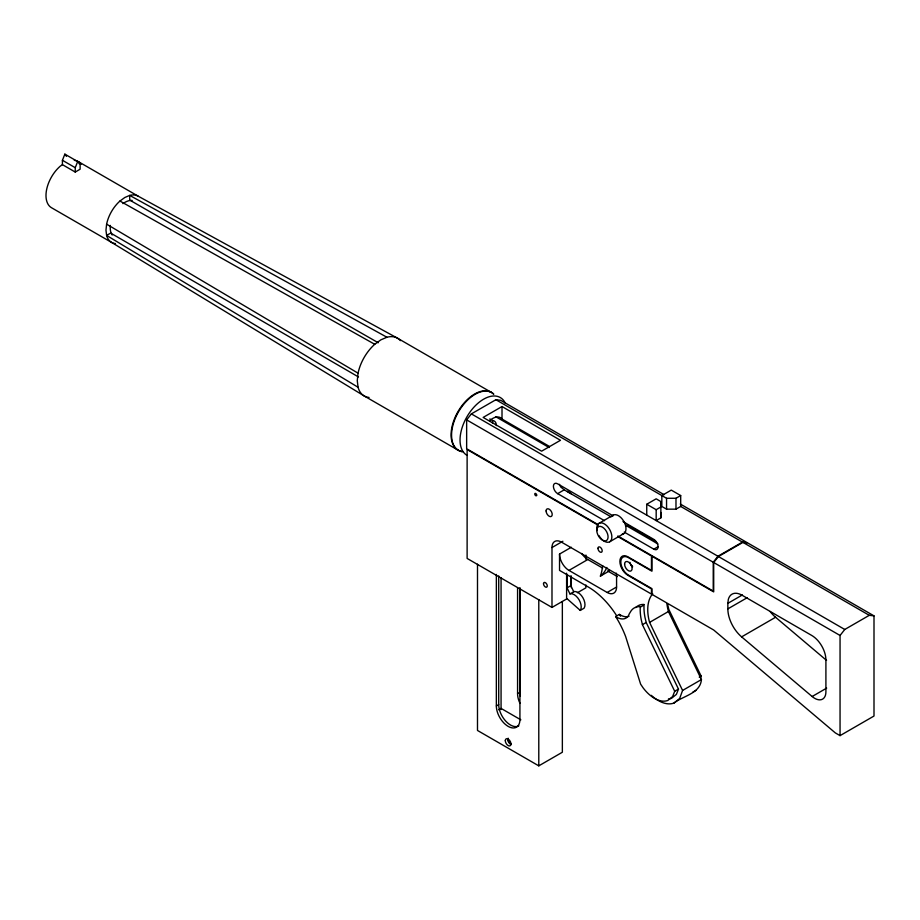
<?xml version="1.0" encoding="UTF-8"?>
<svg xmlns="http://www.w3.org/2000/svg" width="920" height="920" viewBox="0 0 920 920"><rect width="100%" height="100%" fill="white"/><g stroke="black" fill="none" stroke-linecap="round" stroke-linejoin="round"><path stroke-width="1.38" d="M477.503 564.202L477.491 730.457L538.786 765.854L562.361 752.238L562.35 601.749M519.938 588.053L519.926 719.578A16.663 9.625 60 0 1 508.139 726.374A16.663 9.625 60 0 1 496.351 705.962L496.363 574.436M518.834 725.845A16.663 9.625 60 0 1 505.988 721.383A16.663 9.625 60 0 1 498.709 704.605L498.72 575.943M538.786 765.854L538.786 599.587M646.748 504.252L656.178 498.812L660.894 501.595L660.847 507.012L656.178 509.703L646.748 504.252L646.748 515.142M656.178 509.703L656.178 520.593L660.847 517.891L660.894 512.474M491.337 392.368L397.509 338.192L138.161 196.167A26.668 15.399 -60 0 0 129.708 195.408L124.832 197.489L119.945 201.043A26.668 15.399 -60 0 0 106.616 224.146L105.972 230.149L106.616 235.416A26.668 15.399 -60 0 0 115.402 243.57M400.441 340.63A33.338 19.251 -60 0 0 386.94 337.249L380.846 339.848L374.739 344.298A33.338 19.251 -60 0 0 358.064 373.175L357.27 380.673L358.064 387.262A33.338 19.251 -60 0 0 369.058 397.452M668.449 698.958A29.451 16.997 60 0 0 671.565 698.28L676.384 694.404L678.477 689.08L646.185 622.495L645 617.469A46.149 26.645 60 0 1 644.034 605.015L640.262 607.188A46.149 26.645 60 0 0 641.228 619.643L642.413 624.668L674.705 691.265L672.612 696.578L667.793 700.465A29.451 16.997 60 0 1 643.126 687.872L640.63 684.169L625.669 636.64A67.022 38.697 60 0 0 617.343 619.298L615.63 616.561L619.401 614.387A18.906 10.913 60 0 0 628.981 616.296M727.846 603.347L728.329 599.391A19.998 11.546 60 0 1 741.991 595.182L811.762 635.467A19.998 11.546 60 0 1 825.907 659.962L825.907 691.828A15.881 9.165 60 0 1 812.13 696.509L741.623 636.87A25.185 14.547 60 0 1 727.846 608.879L727.846 603.347L742.394 594.941M652.728 593.791A40.813 23.563 60 0 0 649.577 622.391L682.582 690.448L679.673 698.464L673.981 703.041A34.799 20.09 60 0 1 651.303 695.347M700.568 678.27L701.109 676.016L668.817 609.431L667.632 604.405M666.908 603.784A40.813 23.563 60 0 0 668.438 611.512L701.442 679.558C700.223 693.634 683.123 695.784 673.981 703.041M62.422 160.287L64.86 154.146L77.682 161.552L80.12 164.875L80.12 169.222L75.245 172.052L62.422 164.645L62.422 160.287L75.245 167.693L75.245 172.052M75.245 167.693L77.682 161.552M597.988 524.561L466.647 448.73L466.647 419.876L471.362 413.885L495.88 399.728L500.595 400.28L664.159 494.707M617.814 536.003L713.23 591.088L713.23 562.235L717.945 556.243L742.463 542.098L747.178 542.639L680.259 504.01M713.702 562.511L718.417 556.531L742.934 542.374L747.649 542.915L874 615.871L874 716.036L840.052 735.632L835.337 732.906L713.702 630.016L651.935 594.355L651.935 588.639L628.36 575.034A10.672 6.164 60 0 1 620.816 561.971A10.672 6.164 60 0 1 628.36 557.612L651.935 571.216L651.935 556.243L713.702 591.905L713.702 562.511L840.052 635.467L840.052 735.632M840.052 635.467L844.767 629.476L869.285 615.319L874 615.871M62.422 164.645L59.972 166.416A26.668 15.399 -60 0 0 51.52 207.736L111.492 242.362L364.171 395.945L457.999 450.11M502.009 406.536L483.149 417.427L541.615 451.179L560.476 440.289L502.009 406.536L502.009 419.048L549.274 446.338M613.134 515.878L557.646 483.839A6.003 3.461 60 0 0 553.403 486.289A6.003 3.461 60 0 0 557.646 493.637L564.224 489.842L611.087 516.89M566.605 573.194L566.605 598.989L551.988 607.43L551.988 547.538L562.89 541.236M598.989 523.33L613.122 515.165M616.619 615.675A61.674 35.615 60 0 0 588.053 586.868L559.532 570.4L559.532 554.07L571.32 547.262M495.88 399.728L666.551 498.272L675.981 498.272L680.696 495.546L680.696 506.437L742.463 542.098M609.649 541.811L623.794 533.634M559.532 554.07A13.34 7.694 60 0 0 568.962 570.4L587.811 559.521L602.6 568.054M680.696 495.546L671.266 490.107L661.836 495.546L661.836 506.437L666.551 509.162L675.981 509.162L680.696 506.437M569.94 593.894L574.379 591.502A10.005 5.773 60 0 1 582.912 597.735A10.005 5.773 60 0 1 584.039 608.235L580.267 610.42A10.005 5.773 60 0 0 579.14 599.909A10.005 5.773 60 0 0 570.607 593.688L569.94 593.894L567.077 587.822L570.848 585.649L570.848 575.909M602.657 565.788A70.794 40.871 60 0 1 600.392 576.104L607.936 571.745A56.35 32.533 60 0 0 609.5 570.377M577.403 592.744L585.925 587.822L585.925 584.971M624.231 532.082L653.821 549.171L658.214 546.641M568.962 570.4L607.143 592.457L616.572 587.006L616.572 576.115A13.34 7.694 60 0 0 616.25 573.114M496.351 705.962L498.709 704.605M519.995 703.409A16.663 9.625 60 0 1 517.569 693.714L519.926 692.357L519.926 587.995M642.413 624.668L646.185 622.495M649.577 622.391L668.438 611.512M498.674 709.792L501.066 708.411L520.846 719.831M727.846 608.879L747.247 597.678M741.623 636.87L775.571 617.262L826.551 660.399M674.705 691.265L678.477 689.08M699.223 677.108L701.109 676.016M682.582 690.448L701.442 679.558M812.13 696.509L826.678 688.114M692.841 692.15L696.003 690.345M489.75 418.956L492.809 420.566A10.005 5.773 -60 0 1 496.351 425.592M644.092 604.474L643.149 604.428A28.336 16.353 60 0 0 635.778 607.58M640.32 606.648L639.377 606.602A28.336 16.353 60 0 0 631.12 610.845L629.28 613.824A18.906 10.913 60 0 1 615.63 616.561M569.238 492.637C563.12 488.232 575.195 496.179 569.917 492.936M386.94 337.249L129.708 195.408L129.708 200.088L378.247 342.769M119.945 201.043L374.739 344.298M742.934 542.374L869.285 615.319M78.188 161.54L138.161 196.167M495.592 416.622L549.102 447.511M471.362 413.885L717.945 556.243M718.417 556.531L844.767 629.476M466.647 419.876L713.23 562.235M623.001 521.571L653.821 539.373A6.003 3.461 60 0 1 658.064 546.721A6.003 3.461 60 0 1 653.821 549.171M625.887 525.435L657.949 543.95M557.646 493.637L604.497 520.697M598.264 525.262L467.118 449.546L467.118 558.428L551.988 607.43M618.056 536.693L651.463 555.979L651.463 570.4L627.888 556.795A11.339 6.543 60 0 0 619.873 561.418A11.339 6.543 60 0 0 627.888 575.299L651.463 588.915L651.463 594.09L561.418 542.098A13.34 7.694 60 0 0 551.988 547.538M607.522 570.894L617.377 576.587M358.501 376.97L110.664 233.082L106.616 235.416L358.064 387.262M106.616 224.146L358.064 373.175M564.224 489.842L560.717 486.967L559.348 484.299M567.077 598.713L580.267 610.42M656.857 543.363L654.764 540.845L627.049 524.848A5.336 3.082 60 0 0 627.888 524.906M502.009 419.048L500.583 417.726A16.008 9.234 -60 0 0 489.647 420.647M64.86 154.146L66.481 156.365M619.401 614.387L620.551 616.216M570.848 585.649L573.712 591.709M675.981 498.272L675.981 509.162M666.551 498.272L666.551 509.162M660.894 501.595L660.847 517.891M585.925 555.036L585.925 559.314M571.32 576.207L571.32 587.673M567.077 575.299L567.077 587.822M517.569 587.926L517.569 693.714M501.066 577.679L501.066 709.538M492.579 420.589L492.579 423.246M466.946 455.285A33.338 19.251 -60 0 1 470.522 411.332A33.338 19.251 -60 0 1 505.402 403.42M462.047 451.709A33.338 19.251 -60 0 1 457.93 412.838A33.338 19.251 -60 0 1 493.833 394.139M74.29 160.333A26.668 15.399 -60 0 1 81.19 164.323M112.171 235.014A20.665 11.937 -60 0 1 110.343 225.423M122.923 203.63A20.665 11.937 -60 0 1 132.135 200.422M462.875 451.616A33.338 19.251 -60 0 1 456.941 413.517A33.338 19.251 -60 0 1 493.361 393.863M587.811 559.521A13.34 7.694 60 0 1 581.75 553.472M616.572 587.006A13.34 7.694 60 0 1 607.143 592.457M632.569 566.421A5.336 3.082 60 0 1 631.66 565.466M606.878 567.456A56.35 32.533 60 0 1 600.392 576.104M510.968 743.935A4.002 2.311 60 0 1 508.231 738.242M597.034 530.61A10.672 6.164 60 0 1 604.981 524.273A10.672 6.164 60 0 1 611.156 540.201A10.672 6.164 60 0 1 598.989 535.647M611.926 516.269A10.672 6.164 60 0 1 623.794 521.318A10.672 6.164 60 0 1 622.231 534.117M511.232 744.521A4.002 2.311 60 0 1 507.759 738.519M520.329 696.106A16.663 9.625 60 0 1 519.926 692.357M632.569 566.973A5.336 3.082 60 0 1 629.901 562.35M775.571 617.262A25.185 14.547 60 0 1 770.074 611.443M536.659 495.144L536.533 495.615A1.334 0.77 60 0 1 534.899 494.672L534.773 494.051A1.334 0.77 60 0 1 535.716 493.511A1.334 0.77 60 0 1 536.659 495.144M546.089 510.922A4.335 2.507 60 0 0 550.689 516.649A4.335 2.507 60 0 0 550.689 510.519A4.335 2.507 60 0 0 546.089 510.922M597.954 548.366A3.001 1.736 60 0 0 601.139 552.322A3.001 1.736 60 0 0 601.139 548.078A3.001 1.736 60 0 0 597.954 548.366M543.501 583.74A2.668 1.541 60 0 0 546.33 587.259A2.668 1.541 60 0 0 546.33 583.487A2.668 1.541 60 0 0 543.501 583.74M596.769 530.391A8.004 4.623 60 0 0 605.256 540.948A8.004 4.623 60 0 0 605.256 529.632A8.004 4.623 60 0 0 596.769 530.391M505.31 740.669A4.002 2.311 60 0 0 509.553 745.947A4.002 2.311 60 0 0 509.553 740.289A4.002 2.311 60 0 0 505.31 740.669M624.588 564.144A5.336 3.082 60 0 0 630.246 571.182A5.336 3.082 60 0 0 630.246 563.638A5.336 3.082 60 0 0 624.588 564.144"/></g></svg>
